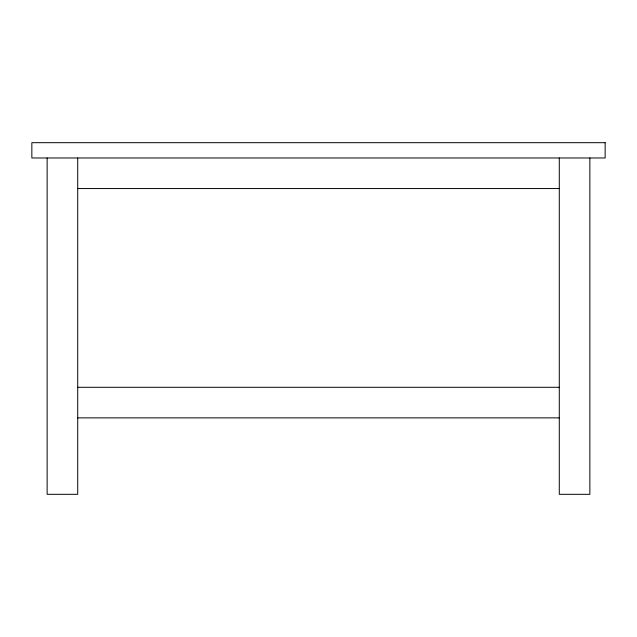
<?xml version="1.0" encoding="UTF-8"?>
<svg xmlns="http://www.w3.org/2000/svg" width="637" height="637" viewBox="0 0 637 637"><rect width="100%" height="100%" fill="white"/><g stroke="black" fill="none" stroke-linecap="round" stroke-linejoin="round"><path stroke-width="0.96" d="M77.714 188.552L559.286 188.552M77.714 387.296L559.286 387.296M77.714 417.872L559.286 417.872M589.862 157.976L589.862 494.312L559.286 494.312L559.286 157.976M77.714 157.976L77.714 494.312L47.138 494.312L47.138 157.976M605.15 142.688L31.85 142.688L31.85 157.976L605.15 157.976L605.15 142.688"/></g></svg>
